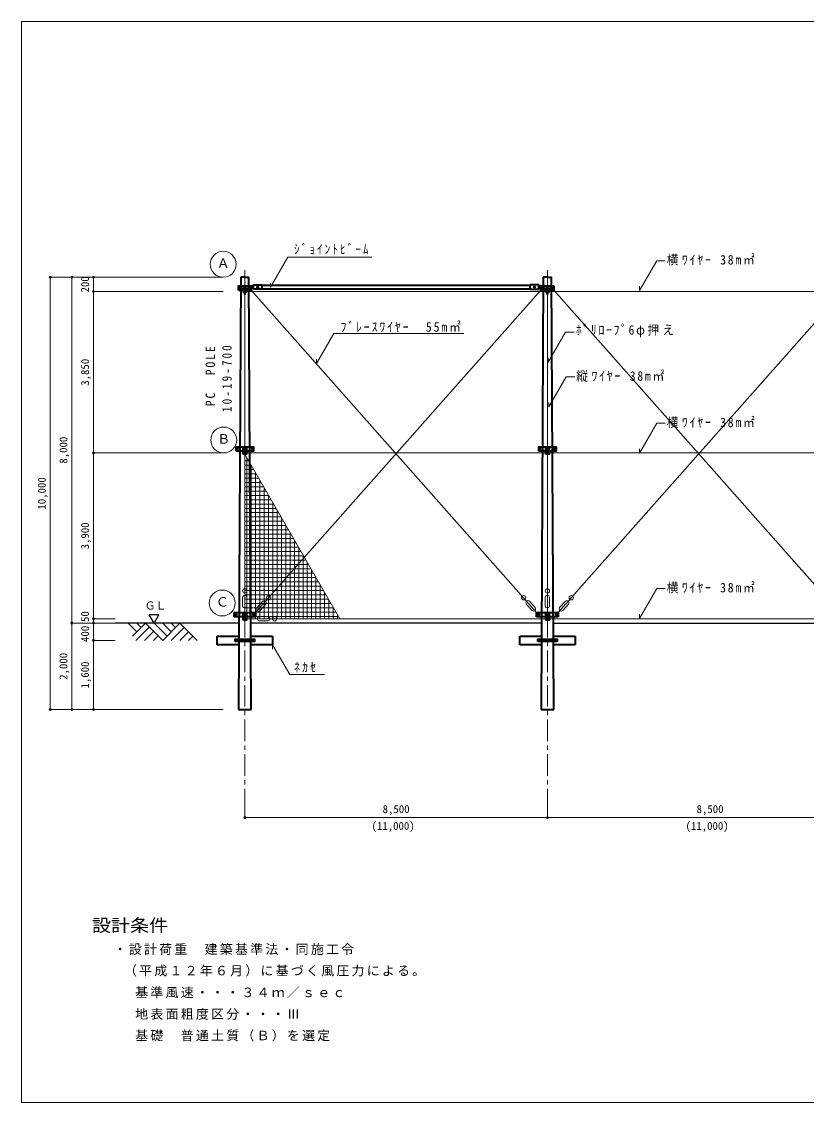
# Model space of a CAD drawing. Units: millimetres, scale not verified. Extents: x -19014 to 17986, y -10093 to 14907.
# Drawn here: x -19014 to -860, y -10093 to 14907 of the extents above; entities that cross this region are included whole.
import ezdxf
from ezdxf.enums import TextEntityAlignment as Align

# ---------------------------------------------------------------- set-up
doc = ezdxf.new("R2010")
doc.units = ezdxf.units.MM
doc.header["$LTSCALE"] = 100
doc.header["$PDMODE"] = 32
doc.header["$PDSIZE"] = 50
doc.linetypes.add('CHAIN1', pattern=[8, 5, -1, 1, -1])
for name, color, linetype, lineweight in [('0-0_パイプ', 7, 'Continuous', 35), ('0-1_ＧＬ', 3, 'Continuous', 25), ('0-2_メッセン', 6, 'Continuous', 9), ('0-3_寸法', 4, 'Continuous', 9), ('0-4_ハッチ', 5, 'Continuous', 9), ('0-5_枠', 7, 'Continuous', 18), ('0-6_仕上', 4, 'Continuous', 9)]:
    doc.layers.add(name, color=color, linetype=linetype, lineweight=lineweight)
doc.styles.add('ＭＳ ゴシック', font='')
doc.styles.get('ＭＳ ゴシック').set_extended_font_data('MS Gothic')

msp = doc.modelspace()

# ---------------------------------------------------------------- linework, layer by layer
at = {"layer": '0-0_パイプ', "color": 4, "linetype": 'CHAIN1', "lineweight": 9}
for p, q in [((-13850.4, 9161.1), (-13850.4, -3006)), ((-6850.4, 9161.1), (-6850.4, -3006))]:
    msp.add_line(p, q, dxfattribs=at)
at = {"layer": '0-0_パイプ'}
for p, q in [((-13945.4, 8994), (-13998.9, -1006)), ((-13850.4, 8994), (-13945.4, 8994)), ((-13850.4, 8994), (-13755.4, 8994)), ((-13701.9, -1006), (-13755.4, 8994)), ((-13700.4, 8794), (-13651.1, 8802.7)), ((-13700.4, 8794), (-13700.4, 8694)), ((-13650.4, 8719), (-13650.4, 8819)), ((-13650.4, 8819), (-13450.4, 8819)), ((-13450.4, 8719), (-13450.4, 8819)), ((-13450.4, 8814), (-7250.4, 8814)), ((-7050.4, 8819), (-7250.4, 8819)), ((-7250.4, 8719), (-7250.4, 8819)), ((-7050.4, 8719), (-7050.4, 8819)), ((-7000.4, 8794), (-7049.6, 8802.7)), ((-6945.4, 8994), (-6998.9, -1006)), ((-6850.4, 8994), (-6945.4, 8994)), ((-6850.4, 8994), (-6755.4, 8994)), ((-6701.9, -1006), (-6755.4, 8994)), ((-6700.4, 8794), (-6700.4, 8694)), ((-14000.4, 8744), (-13700.4, 8744)), ((-14000.4, 8694), (-13875.4, 8694)), ((-13875.4, 8734), (-13825.4, 8734)), ((-13875.4, 8634), (-13875.4, 8734)), ((-13875.4, 8664), (-13860.3, 8664)), ((-13825.4, 8634), (-13875.4, 8634)), ((-13840.4, 8664), (-13825.3, 8664)), ((-13825.4, 8734), (-13825.4, 8634)), ((-13825.4, 8694), (-13700.4, 8694)), ((-13700.4, 8744), (-13651.1, 8735.4)), ((-13450.4, 8719), (-13650.4, 8719)), ((-13450.4, 8724), (-7250.4, 8724)), ((-7250.4, 8719), (-7050.4, 8719)), ((-7000.4, 8744), (-7049.6, 8735.4)), ((-7000.4, 8744), (-6700.4, 8744)), ((-7000.4, 8694), (-6875.4, 8694)), ((-6875.4, 8734), (-6825.4, 8734)), ((-6875.4, 8634), (-6875.4, 8734)), ((-6875.4, 8664), (-6860.3, 8664)), ((-6825.4, 8634), (-6875.4, 8634)), ((-6840.4, 8664), (-6825.3, 8664)), ((-6825.4, 8734), (-6825.4, 8634)), ((-6825.4, 8694), (-6700.4, 8694)), ((-13865.4, 4929), (-13887.9, 4929)), ((-13812.9, 4929), (-13835.4, 4929)), ((-6865.4, 4929), (-6887.9, 4929)), ((-6812.9, 4929), (-6835.4, 4929)), ((-14100.4, 1139), (-14100.4, 1239)), ((-14100.4, 1239), (-13600.4, 1239)), ((-13600.4, 1139), (-14100.4, 1139)), ((-13865.4, 1094), (-13887.9, 1094)), ((-13812.9, 1094), (-13835.4, 1094)), ((-13600.4, 1239), (-13600.4, 1139)), ((-7100.4, 1139), (-7100.4, 1239)), ((-6600.4, 1139), (-7100.4, 1139)), ((-6865.4, 1094), (-6887.9, 1094)), ((-6812.9, 1094), (-6835.4, 1094)), ((-14490.5, 494), (-14490.5, 694)), ((-14490.5, 694), (-13989.8, 694)), ((-13710.9, 694), (-13210.2, 694)), ((-13210.2, 694), (-13210.2, 494)), ((-7490.5, 494), (-7490.5, 694)), ((-7490.5, 694), (-6989.8, 694)), ((-6710.9, 694), (-6210.2, 694)), ((-6210.2, 694), (-6210.2, 494)), ((-13990.8, 494), (-14490.5, 494)), ((-13210.2, 494), (-13709.9, 494)), ((-6990.8, 494), (-7490.5, 494)), ((-6210.2, 494), (-6709.9, 494)), ((-13998.9, -1006), (-13701.9, -1006)), ((-6998.9, -1006), (-6701.9, -1006))]:
    msp.add_line(p, q, dxfattribs=at)
for points in [[(-14000.4, 8694), (-14000.4, 8794), (-13700.4, 8794)], [(-7000.4, 8694), (-7000.4, 8794), (-6700.4, 8794)], [(-7100.4, 1239), (-6600.4, 1239), (-6600.4, 1139)]]:
    msp.add_lwpolyline(points, dxfattribs=at)
for points in [[(-14050.4, 4974), (-14050.4, 5074), (-13650.4, 5074), (-13650.4, 4974)], [(-13887.9, 4899), (-13887.9, 5049), (-13812.9, 5049), (-13812.9, 4899)], [(-7050.3, 4974), (-7050.3, 5074), (-6650.4, 5074), (-6650.4, 4974)], [(-6887.9, 4899), (-6887.9, 5049), (-6812.9, 5049), (-6812.9, 4899)], [(-13887.9, 1064), (-13887.9, 1214), (-13812.9, 1214), (-13812.9, 1064)], [(-6887.9, 1064), (-6887.9, 1214), (-6812.9, 1214), (-6812.9, 1064)], [(-14075.4, 569), (-14075.4, 619), (-13625.4, 619), (-13625.4, 569)], [(-7075.4, 569), (-7075.4, 619), (-6625.4, 619), (-6625.4, 569)]]:
    msp.add_lwpolyline(points, close=True, dxfattribs=at)
for centre, radius in [((-13979.8, 8769.3), 10), ((-13850.4, 8769), 10), ((-13725.6, 8769.3), 10), ((-13550.4, 8769), 15), ((-7150.4, 8769), 15), ((-6979.8, 8769.3), 10), ((-6850.4, 8769), 10), ((-6725.6, 8769.3), 10), ((-13979.8, 8717.5), 10), ((-13850.9, 8717.6), 10), ((-13850.4, 8663.7), 10), ((-13725.6, 8719.3), 10), ((-6979.8, 8717.5), 10), ((-6850.9, 8717.6), 10), ((-6850.4, 8663.7), 10), ((-6725.6, 8719.3), 10), ((-14019.8, 5025), 15), ((-13850.4, 5024), 15), ((-13680.9, 5025), 15), ((-7019.8, 5025), 15), ((-6850.4, 5024), 15), ((-6680.9, 5025), 15), ((-13850.4, 4929), 15), ((-6850.4, 4929), 15), ((-14055.9, 1191.4), 15), ((-13850.4, 1189), 15), ((-13850.4, 1094), 15), ((-13643.5, 1190), 15), ((-7055.9, 1191.4), 15), ((-6850.4, 1189), 15), ((-6850.4, 1094), 15), ((-6643.5, 1190), 15)]:
    msp.add_circle(centre, radius, dxfattribs=at)
at = {"layer": '0-1_ＧＬ'}
for p, q in [((-15839.1, 1186.7), (-16061.6, 1186.7)), ((-15950.4, 994), (-16061.6, 1186.7)), ((-15950.4, 994), (-15839.1, 1186.7)), ((-13988.2, 994), (-16850.4, 994)), ((-16350.4, 794), (-16550.4, 994)), ((-16150.4, 994), (-16450.4, 694)), ((-16065.7, 901.5), (-16373.2, 594)), ((-16250.4, 894), (-16350.4, 994)), ((-15962.1, 801.6), (-16169.7, 594)), ((-15650.4, 694), (-15950.4, 994)), ((-15550.4, 794), (-15750.4, 994)), ((-15450.4, 894), (-15550.4, 994)), ((-15250.4, 894), (-15550.4, 594)), ((-15350.4, 994), (-14950.4, 594)), ((-15150.4, 794), (-15350.4, 594)), ((-6988.2, 994), (-13712.6, 994)), ((-6712.6, 994), (11.9, 994)), ((-15858.5, 701.7), (-15966.2, 594)), ((-15050.4, 694), (-15150.4, 594))]:
    msp.add_line(p, q, dxfattribs=at)
msp.add_lwpolyline([(-15350.4, 994), (-15750.4, 594), (-16150.4, 994)], dxfattribs=at)
at = {"layer": '0-2_メッセン'}
for p, q in [((-13850.4, 8585.7), (-13850.4, 5049)), ((-13825.3, 8664), (-6875.4, 8664)), ((-13700.4, 8694), (-7100.4, 1239)), ((-13600.4, 1239), (-7000.4, 8694)), ((-6850.4, 8585.7), (-6850.4, 5049)), ((124.6, 8664), (-6825.3, 8664)), ((-100.4, 1239), (-6700.4, 8694)), ((-0.4, 8694), (-6600.4, 1239)), ((-13850.4, 4914), (-13850.4, 1214)), ((-13812.9, 4929), (-6887.9, 4929)), ((-6850.4, 4914), (-6850.4, 1214)), ((112.1, 4929), (-6812.8, 4929)), ((-13900.4, 1389), (-13900.4, 1589)), ((-13800.4, 1589), (-13800.4, 1389)), ((-13568.4, 1350.6), (-13435.8, 1500.3)), ((-7132.3, 1350.6), (-7264.9, 1500.3)), ((-6900.4, 1589), (-6900.4, 1389)), ((-6800.4, 1389), (-6800.4, 1589)), ((-6568.4, 1350.6), (-6435.8, 1500.3)), ((-13360.9, 1434), (-13493.5, 1284.3)), ((-7339.8, 1434), (-7207.2, 1284.3)), ((-6360.9, 1434), (-6493.5, 1284.3)), ((-13812.9, 1094), (-6887.9, 1094)), ((-13513.1, 1144), (-13313.1, 1144)), ((-13313.1, 1044), (-13513.1, 1044)), ((-6812.9, 1094), (112.1, 1094))]:
    msp.add_line(p, q, dxfattribs=at)
for centre in [(-13850.4, 1739), (-6850.4, 1739), (-13298.9, 1579.5), (-7401.8, 1579.5), (-6298.9, 1579.5), (-13163.1, 1094)]:
    msp.add_circle(centre, 50, dxfattribs=at)
for centre, radius, start, end in [((-13814.8, 8634.8), 60.6, 180.70897, 234.05576), ((-13885.9, 8634.8), 60.6, 305.94424, 359.29103), ((-6814.8, 8634.8), 60.6, 180.70897, 234.05576), ((-6885.9, 8634.8), 60.6, 305.94424, 359.29103), ((-13831.2, 1569.9), 71.7, 105.45175, 164.5498), ((-13869.5, 1569.9), 71.7, 15.4502, 74.54825), ((-13397, 1445), 67.6, 61.95038, 125.01221), ((-13420.6, 1465.8), 67.6, 331.94502, 35.01221), ((-7280.1, 1465.8), 67.6, 144.98779, 208.05498), ((-7303.7, 1445), 67.6, 54.98779, 118.04962), ((-6831.3, 1569.9), 71.7, 105.45175, 164.5498), ((-6869.5, 1569.9), 71.7, 15.4502, 74.54825), ((-6397, 1445), 67.6, 61.95024, 125.01207), ((-6420.6, 1465.8), 67.6, 331.94502, 35.01221), ((-13831.2, 1408.1), 71.7, 195.4502, 254.54825), ((-13869.5, 1408.1), 71.7, 285.45175, 344.5498), ((-13508.7, 1318.8), 67.6, 151.94855, 215.01221), ((-13532.3, 1339.7), 67.6, 241.95038, 305.0141), ((-7168.4, 1339.7), 67.6, 234.98596, 298.04962), ((-7192, 1318.8), 67.6, 324.98779, 28.05145), ((-6831.3, 1408.1), 71.7, 195.4502, 254.54825), ((-6869.5, 1408.1), 71.7, 285.45175, 344.5498), ((-6508.7, 1318.8), 67.6, 151.94855, 215.01221), ((-6532.3, 1339.7), 67.6, 241.95038, 305.01404), ((-13500.2, 1081.1), 64.2, 101.60611, 168.39444), ((-13500.2, 1107), 64.2, 191.60556, 258.39444), ((-13500.2, 1107), 64.2, 191.60556, 258.39389), ((-13326, 1081.1), 64.2, 11.60556, 78.39389), ((-13326, 1107), 64.2, 281.60611, 348.39444)]:
    msp.add_arc(centre, radius, start, end, dxfattribs=at)
at = {"layer": '0-3_寸法'}
for p, q in [((-14350.4, 8994), (-18350.4, 8994)), ((-18350.4, 8994), (-18350.4, -1006)), ((-17850.4, 8994), (-17850.4, -1006)), ((-17350.4, 8994), (-17350.4, -1006)), ((-14350.4, 8664), (-17350.4, 8664)), ((-14350.4, 4929), (-17350.4, 4929)), ((-16850.4, 1094), (-17350.4, 1094)), ((-16850.4, 994), (-17850.4, 994)), ((-16850.4, 594), (-17350.4, 594)), ((-14350.4, -1006), (-18350.4, -1006)), ((-13850.4, -3006), (-13850.4, -3506)), ((-6850.4, -3006), (-6850.4, -3506)), ((-13850.4, -3506), (7149.7, -3506))]:
    msp.add_line(p, q, dxfattribs=at)
for centre in [(-14350.4, 9294), (-14338.6, 5228.8), (-14371.8, 1458.4)]:
    msp.add_circle(centre, 300, dxfattribs=at)
for p in [(-18350.4, 8994), (-17850.4, 8994), (-17350.4, 8994), (-17350.4, 8664), (-17350.4, 4929), (-17850.4, 994), (-17350.4, 1094), (-17350.4, 994), (-17350.4, 594), (-18350.4, -1006), (-17850.4, -1006), (-17350.4, -1006), (-13850.4, -3506), (-6850.4, -3506)]:
    msp.add_point(p, dxfattribs=at)
at = {"layer": '0-4_ハッチ'}
for p, q in [((-13850.4, 4899), (-11653.5, 1094)), ((-13804.4, 4819.5), (-13804.4, 1094)), ((-13850.4, 4748.1), (-13763.2, 4748.1)), ((-13850.4, 4648.1), (-13705.5, 4648.1)), ((-13850.4, 4548.1), (-13647.7, 4548.1)), ((-13704.4, 1094), (-13704.4, 4646.3)), ((-13850.4, 4448.1), (-13590, 4448.1)), ((-13850.4, 4348.1), (-13532.3, 4348.1)), ((-13604.4, 1094), (-13604.4, 4473)), ((-13504.4, 1094), (-13504.4, 4299.8)), ((-13850.4, 4248.1), (-13474.5, 4248.1)), ((-13850.4, 4148.1), (-13416.8, 4148.1)), ((-13850.4, 4048.1), (-13359.1, 4048.1)), ((-13404.4, 1094), (-13404.4, 4126.6)), ((-13850.4, 3948.1), (-13301.3, 3948.1)), ((-13850.4, 3848.1), (-13243.6, 3848.1)), ((-13304.4, 1094), (-13304.4, 3953.4)), ((-13204.4, 1094), (-13204.4, 3780.2)), ((-13850.4, 3748.1), (-13185.9, 3748.1)), ((-13850.4, 3648.1), (-13128.1, 3648.1)), ((-13850.4, 3548.1), (-13070.4, 3548.1)), ((-13104.4, 1094), (-13104.4, 3607)), ((-13850.4, 3448.1), (-13012.7, 3448.1)), ((-13850.4, 3348.1), (-12954.9, 3348.1)), ((-13004.4, 1094), (-13004.4, 3433.8)), ((-12904.4, 1094), (-12904.4, 3260.6)), ((-13850.4, 3248.1), (-12897.2, 3248.1)), ((-13850.4, 3148.1), (-12839.4, 3148.1)), ((-13850.4, 3048.1), (-12781.7, 3048.1)), ((-12804.4, 1094), (-12804.4, 3087.4)), ((-13850.4, 2948.1), (-12724, 2948.1)), ((-13850.4, 2848.1), (-12666.2, 2848.1)), ((-12704.4, 1098.1), (-12704.4, 2914.2)), ((-13850.4, 2748.1), (-12608.5, 2748.1)), ((-13850.4, 2648.1), (-12550.8, 2648.1)), ((-13850.4, 2548.1), (-12493, 2548.1)), ((-12604.4, 1098.1), (-12604.4, 2741)), ((-12504.4, 1098.1), (-12504.4, 2567.8)), ((-13850.4, 2448.1), (-12435.3, 2448.1)), ((-13850.4, 2348.1), (-12377.6, 2348.1)), ((-12404.4, 1098.1), (-12404.4, 2394.6)), ((-13850.4, 2248.1), (-12319.8, 2248.1)), ((-13850.4, 2148.1), (-12262.1, 2148.1)), ((-13850.4, 2048.1), (-12204.4, 2048.1)), ((-12304.4, 1098.1), (-12304.4, 2221.4)), ((-12204.4, 1098.1), (-12204.4, 2048.2)), ((-13850.4, 1948.1), (-12146.6, 1948.1)), ((-13850.4, 1848.1), (-12088.9, 1848.1)), ((-12104.4, 1098.1), (-12104.4, 1875)), ((-13850.4, 1748.1), (-12031.2, 1748.1)), ((-13850.4, 1648.1), (-11973.4, 1648.1)), ((-13850.4, 1548.1), (-11915.7, 1548.1)), ((-12004.4, 1094), (-12004.4, 1701.8)), ((-11904.4, 1094), (-11904.4, 1528.6)), ((-13850.4, 1448.1), (-11857.9, 1448.1)), ((-13850.4, 1348.1), (-11800.2, 1348.1)), ((-11804.4, 1094), (-11804.4, 1355.4)), ((-13850.4, 1248.1), (-11742.5, 1248.1)), ((-13850.4, 1148.1), (-11684.7, 1148.1)), ((-11704.4, 1094), (-11704.4, 1182.2))]:
    msp.add_line(p, q, dxfattribs=at)
at = {"layer": '0-5_枠', "color": 2}
for p, q in [((-19013.5, 14906.8), (17986.5, 14906.8)), ((-19013.5, -10093.2), (-19013.5, 14906.8)), ((17986.5, -10093.2), (-19013.5, -10093.2))]:
    msp.add_line(p, q, dxfattribs=at)
at = {"layer": '0-6_仕上'}
for p, q in [((-13254.2, 8765), (-12854.2, 9457.8)), ((-12854.2, 9457.8), (-10915.2, 9457.8)), ((-4723.4, 8683.7), (-4323.4, 9376.5)), ((-4323.4, 9376.5), (-4123.4, 9376.5)), ((-13254.2, 8765), (-13254.2, 8865)), ((-4723.4, 8683.7), (-4723.4, 8783.7)), ((-12192.6, 6995.9), (-11792.6, 7688.7)), ((-11792.6, 7688.7), (-8784.6, 7688.7)), ((-6830.7, 7029.4), (-6430.7, 7722.2)), ((-6430.7, 7722.2), (-6230.7, 7722.2)), ((-12192.6, 6995.9), (-12192.6, 7095.9)), ((-6830.7, 7029.4), (-6830.7, 7129.4)), ((-6815.1, 5994.1), (-6415.1, 6686.9)), ((-6415.1, 6686.9), (-6215.1, 6686.9)), ((-6815.1, 5994.1), (-6815.1, 6094.1)), ((-4723.4, 4921.8), (-4323.4, 5614.6)), ((-4323.4, 5614.6), (-4123.4, 5614.6)), ((-4723.4, 4921.8), (-4723.4, 5021.8)), ((-4723.4, 1099.3), (-4323.4, 1792.1)), ((-4323.4, 1792.1), (-4123.4, 1792.1)), ((-4723.4, 1099.3), (-4723.4, 1199.3)), ((-13210.2, 494), (-13210.2, 394)), ((-13210.2, 494), (-12810.2, -198.8)), ((-12810.2, -198.8), (-12010.2, -198.8))]:
    msp.add_line(p, q, dxfattribs=at)

# ---------------------------------------------------------------- texts
at = {"layer": '0-1_ＧＬ', "color": 4, "style": 'ＭＳ ゴシック'}
msp.add_text('ＧＬ', height=183.3, dxfattribs=at).set_placement((-16165.6, 1250.2), align=Align.BOTTOM_LEFT)
at = {"layer": '0-3_寸法', "color": 7, "style": 'ＭＳ ゴシック'}
for s, p in [('Ａ', (-14500.4, 9144)), ('Ｂ', (-14488.6, 5078.8)), ('Ｃ', (-14521.8, 1308.4))]:
    msp.add_text(s, height=219.9, dxfattribs=at).set_placement(p, align=Align.BOTTOM_LEFT)
at = {"layer": '0-3_寸法', "style": 'ＭＳ ゴシック'}
for s, p in [('200', (-17400.4, 8641.5)), ('3,850', (-17400.4, 6484)), ('8,000', (-17900.4, 4681.5)), ('10,000', (-18400.4, 3619)), ('3,900', (-17400.4, 2699)), ('50', (-17400.4, 1019.3)), ('400', (-17400.4, 556.6)), ('2,000', (-17900.4, -318.5)), ('1,600', (-17400.4, -518.5))]:
    msp.add_text(s, height=183.3, rotation=90, dxfattribs=at).set_placement(p, align=Align.BOTTOM_LEFT)
for s, p in [('8,500', (-10662.9, -3456)), ('8,500', (-3400.1, -3456)), ('(11,000)', (-10918.6, -3844.3)), ('(11,000)', (-3655.8, -3844.3))]:
    msp.add_text(s, height=183.3, dxfattribs=at).set_placement(p, align=Align.BOTTOM_LEFT)
at = {"layer": '0-5_枠', "style": 'ＭＳ ゴシック', "width": 1.1}
msp.add_text('設計条件', height=293.3, dxfattribs=at).set_placement((-17385.9, -6234.3), align=Align.BOTTOM_LEFT)
at = {"layer": '0-5_枠', "char_height": 219.9, "attachment_point": 7, "style": 'ＭＳ ゴシック'}
for s, insert in [('\\T1.17;・設計荷重\u3000建築基準法・同施工令', (-16885.9, -6684.3)), ('\\T1.17;（平成１２年６月）に基づく風圧力による。', (-16646.5, -7184.3)), ('\\T1.17;基準風速・・・３４ｍ／ｓｅｃ', (-16385.9, -7684.3)), ('\\T1.17;地表面粗度区分・・・Ⅲ', (-16385.9, -8184.3)), ('\\T1.17;基礎\u3000普通土質（Ｂ）を選定', (-16385.9, -8684.3))]:
    msp.add_mtext(s, dxfattribs=dict(at, insert=insert))
at = {"layer": '0-6_仕上', "color": 7, "char_height": 219.9, "attachment_point": 7, "style": 'ＭＳ ゴシック'}
for s, insert in [('\\T1.39;\\W0.85;ｼﾞｮｲﾝﾄﾋﾞｰﾑ', (-12711.9, 9521.4)), ('\\T1.31;\\W0.9;横ﾜｲﾔｰ\\~38m㎡', (-4092.3, 9264.1)), ('\\T1.33;\\W0.9;ﾌﾞﾚｰｽﾜｲﾔｰ\u300055m㎡', (-11635.8, 7722.6)), ('\\T1.29;\\W0.9;ﾎﾟﾘﾛｰﾌﾟ6φ押え', (-6192.1, 7605.8)), ('\\T1.31;\\W0.9;縦ﾜｲﾔｰ\\~38m㎡', (-6184, 6574.5)), ('\\T1.31;\\W0.9;横ﾜｲﾔｰ\\~38m㎡', (-4092.3, 5502.2)), ('\\T1.31;\\W0.9;横ﾜｲﾔｰ\\~38m㎡', (-4092.3, 1679.7)), ('\\T1.38;\\W0.9;ﾈｶｾ', (-12711.2, -150.8))]:
    msp.add_mtext(s, dxfattribs=dict(at, insert=insert))
at = {"layer": '0-6_仕上', "color": 7, "char_height": 219.9, "attachment_point": 7, "rotation": 90, "style": 'ＭＳ ゴシック'}
for s, insert in [('\\T1.33;\\W0.9;PC\u3000POLE', (-14535, 6008.4)), ('\\T1.39;\\W0.85;10-19-700', (-14150.2, 5878.3))]:
    msp.add_mtext(s, dxfattribs=dict(at, insert=insert))

doc.saveas('drawing.dxf')
